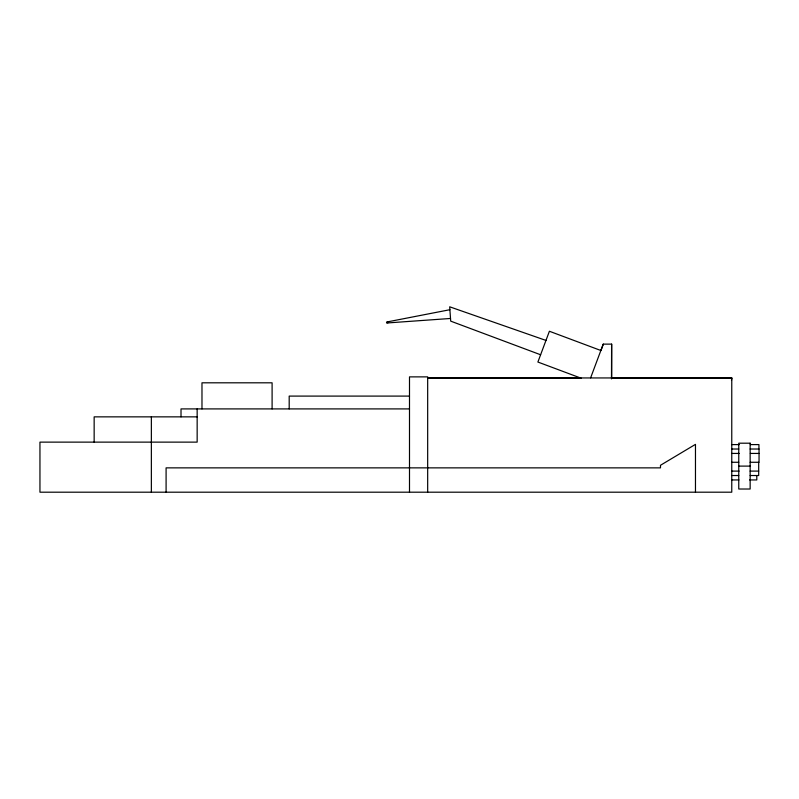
<?xml version="1.0" encoding="UTF-8"?>
<svg xmlns="http://www.w3.org/2000/svg" width="799" height="799" viewBox="0 0 799 799"><rect width="100%" height="100%" fill="white"/><g stroke="black" fill="none" stroke-linecap="round" stroke-linejoin="round"><path stroke-width="1.2" d="M611.485 378.716L611.605 344.129M731.524 380.424L731.764 377.947L427.675 377.947M601.168 349.932L603.315 344.129M590.621 377.857L603.235 344.129L611.684 344.129L611.684 378.716M450.516 318.471L386.616 323.006L386.546 322.047L449.897 309.712M427.675 378.177L579.724 378.177M612.124 378.177L731.764 378.177M409.497 396.094L289.188 396.094L289.188 408.908M409.497 408.908L181.013 408.908L181.013 416.858M197.153 416.858L94.152 416.858L94.152 442.127M731.764 444.594L739.175 444.594M750.291 444.594L758.93 444.594L758.93 449.018M731.764 449.018L738.765 449.018M750.151 449.018L759.05 449.018L759.05 462.271L750.151 462.271M731.764 453.433L739.205 453.433M750.371 453.433L759.05 453.433M731.764 462.271L738.765 462.271M738.765 466.107L750.151 466.107M731.764 471.1L739.105 471.1M750.121 471.1L758.69 471.1M731.764 475.525L738.765 475.525M750.151 475.525L758.69 475.525L758.69 462.271M731.764 479.939L738.915 479.939M749.642 479.939L756.793 479.939L756.793 475.525M545.977 340.424L449.687 306.806L450.706 321.138L540.613 354.766M600.858 350.501L549.402 331.255L537.887 362.037L581.342 378.287M387.725 321.957L387.795 322.926M731.764 377.947L731.764 492.194L39.95 492.194L39.95 442.127L197.153 442.127L197.153 408.908M695.47 492.194L695.47 444.364L660.483 465.278L660.483 467.864L166.092 467.864L166.092 492.194M427.675 492.194L427.675 376.878L409.497 376.878L409.497 492.194M272.099 408.908L272.099 382.811L201.977 382.811L201.977 408.908M151.361 416.858L151.361 492.194M750.151 443.195L738.765 443.195L738.765 489.018L750.151 489.018L750.151 443.195"/></g></svg>
